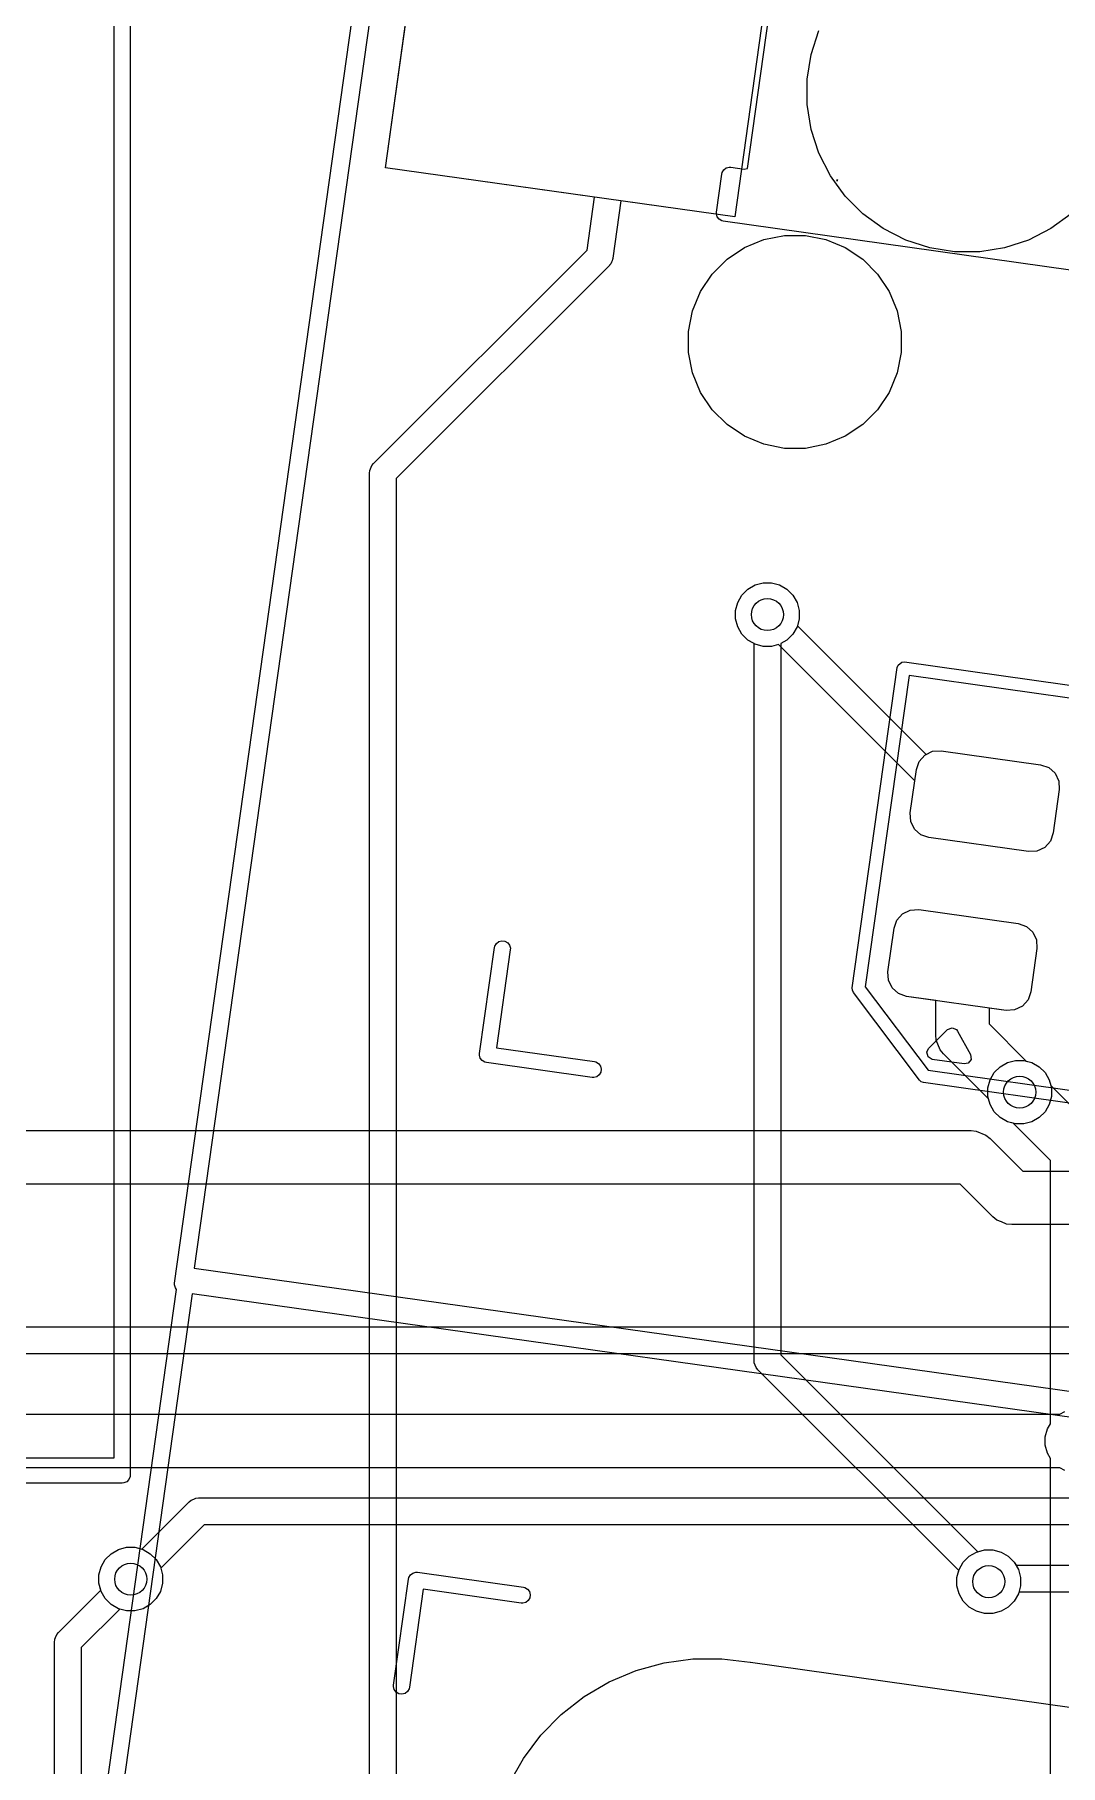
# Model space of a CAD drawing. Header units: millimetres. Extents: x 14 to 286, y -133 to -45.
# Drawn here: x 62.96 to 72.55, y -107.4 to -91.22 of the extents above; entities that cross this region are included whole.
import ezdxf

# ---------------------------------------------------------------- set-up
doc = ezdxf.new("R2010")
doc.units = ezdxf.units.MM
for name, color, linetype, true_color in [('B.Cu', 153, 'CONTINUOUS', 0x4d7fc4), ('B.Mask', 4, 'CONTINUOUS', 0x02ffee), ('B.Paste', 132, 'CONTINUOUS', 0x00c2c2), ('B.Silkscreen', 31, 'CONTINUOUS', 0xe8b2a7), ('F.Cu', 13, 'CONTINUOUS', 0xc83434), ('F.Mask', 201, 'CONTINUOUS', 0xd864ff), ('F.Paste', 253, 'CONTINUOUS', 0xb4a09a), ('F.Silkscreen', 41, 'CONTINUOUS', 0xf2eda1), ('User.Drawings', 9, 'CONTINUOUS', 0xc2c2c2)]:
    doc.layers.add(name, color=color, linetype=linetype, true_color=true_color)

msp = doc.modelspace()

# ---------------------------------------------------------------- linework, layer by layer
at = {"layer": 'B.Cu', "linetype": 'CONTINUOUS'}
for p, q in [((69.924271, -89.952503), (69.506752, -92.923307)), ((66.238867, -92.464035), (66.430234, -91.102386)), ((68.194649, -92.738902), (66.238867, -92.464035)), ((68.125154, -93.233369), (68.194649, -92.738902)), ((68.442215, -92.773695), (68.366883, -93.309697)), ((69.506752, -92.923307), (68.442215, -92.773695)), ((66.127612, -95.230912), (68.125154, -93.233369)), ((68.331388, -93.380688), (66.341, -95.371076)), ((68.334417, -93.376996), (68.331388, -93.380688)), ((68.336357, -93.375535), (68.334417, -93.376996)), ((68.338239, -93.372339), (68.336357, -93.375535)), ((68.34647, -93.362309), (68.338239, -93.372339)), ((68.347034, -93.361746), (68.34647, -93.362309)), ((68.353085, -93.347136), (68.347034, -93.361746)), ((68.361111, -93.333512), (68.353085, -93.347136)), ((68.364471, -93.319647), (68.361111, -93.333512)), ((68.365698, -93.316686), (68.364471, -93.319647)), ((68.366883, -93.309697), (68.365698, -93.314586)), ((68.365698, -93.314586), (68.365698, -93.316686)), ((66.091, -95.3193), (66.093402, -95.294914)), ((66.091, -107.895062), (66.091, -95.3193)), ((66.093402, -95.294914), (66.112066, -95.249854)), ((66.112066, -95.249854), (66.112071, -95.249848)), ((66.112071, -95.249848), (66.127612, -95.230912)), ((66.341, -95.371076), (66.341, -107.9038)), ((69.535236, -96.528095), (69.574394, -96.460272)), ((69.574394, -96.460272), (69.629772, -96.404894)), ((69.629772, -96.404894), (69.697595, -96.365736)), ((69.697595, -96.365736), (69.773242, -96.345467)), ((69.773242, -96.345467), (69.851558, -96.345467)), ((69.851558, -96.345467), (69.927205, -96.365736)), ((69.927205, -96.365736), (69.995028, -96.404894)), ((69.995028, -96.404894), (70.050406, -96.460272)), ((70.050406, -96.460272), (70.089564, -96.528095)), ((69.514967, -96.603742), (69.535236, -96.528095)), ((69.514967, -96.682058), (69.514967, -96.603742)), ((70.089564, -96.528095), (70.109833, -96.603742)), ((70.109833, -96.603742), (70.109833, -96.682058)), ((69.535236, -96.757705), (69.514967, -96.682058)), ((69.574394, -96.825528), (69.535236, -96.757705)), ((70.089564, -96.757705), (70.050406, -96.825528)), ((70.109833, -96.682058), (70.089564, -96.757705)), ((69.629772, -96.880906), (69.574394, -96.825528)), ((69.6874, -96.914177), (69.629772, -96.880906)), ((69.6874, -103.6158), (69.6874, -96.914177)), ((69.995028, -96.880906), (69.9374, -96.914177)), ((69.9374, -96.914177), (69.9374, -103.564024)), ((70.050406, -96.825528), (69.995028, -96.880906)), ((71.989572, -100.870994), (72.057395, -100.831836)), ((72.057395, -100.831836), (72.133042, -100.811567)), ((72.133042, -100.811567), (72.211358, -100.811567)), ((72.211358, -100.811567), (72.287005, -100.831836)), ((72.287005, -100.831836), (72.354828, -100.870994)), ((71.874767, -101.069842), (71.895036, -100.994195)), ((71.895036, -100.994195), (71.934194, -100.926372)), ((71.934194, -100.926372), (71.989572, -100.870994)), ((72.354828, -100.870994), (72.410206, -100.926372)), ((72.410206, -100.926372), (72.449364, -100.994195)), ((72.449364, -100.994195), (72.463424, -101.04667)), ((71.874767, -101.148158), (71.874767, -101.069842)), ((71.895036, -101.223805), (71.874767, -101.148158)), ((72.463424, -101.04667), (72.885877, -101.469123)), ((71.934194, -101.291628), (71.895036, -101.223805)), ((71.989572, -101.347006), (71.934194, -101.291628)), ((72.057395, -101.386164), (71.989572, -101.347006)), ((72.10987, -101.400224), (72.057395, -101.386164)), ((72.4591, -101.749454), (72.10987, -101.400224)), ((72.4591, -104.209646), (72.4591, -101.749454)), ((69.9374, -103.564024), (71.779665, -105.406289)), ((69.689802, -103.640186), (69.6874, -103.6158)), ((69.708466, -103.685246), (69.689802, -103.640186)), ((69.708471, -103.685251), (69.708466, -103.685246)), ((69.724012, -103.704188), (69.708471, -103.685251)), ((71.602889, -105.583065), (69.724012, -103.704188)), ((72.431936, -104.256695), (72.4591, -104.209646)), ((72.411667, -104.332342), (72.431936, -104.256695)), ((72.411667, -104.410658), (72.411667, -104.332342)), ((72.431936, -104.486305), (72.411667, -104.410658)), ((72.4591, -104.533353), (72.431936, -104.486305)), ((72.4591, -109.1878), (72.4591, -104.533353)), ((63.742295, -105.385836), (63.817942, -105.365567)), ((63.817942, -105.365567), (63.896258, -105.365567)), ((63.896258, -105.365567), (63.971905, -105.385836)), ((63.579936, -105.548195), (63.619094, -105.480372)), ((63.619094, -105.480372), (63.674472, -105.424994)), ((63.674472, -105.424994), (63.742295, -105.385836)), ((63.971905, -105.385836), (64.039728, -105.424994)), ((64.039728, -105.424994), (64.095106, -105.480372)), ((64.095106, -105.480372), (64.134264, -105.548195)), ((71.779665, -105.406289), (71.843942, -105.389067)), ((71.843942, -105.389067), (71.922258, -105.389067)), ((71.922258, -105.389067), (71.997905, -105.409336)), ((71.997905, -105.409336), (72.065728, -105.448494)), ((72.065728, -105.448494), (72.121106, -105.503872)), ((72.121106, -105.503872), (72.160264, -105.571695)), ((63.559667, -105.623842), (63.579936, -105.548195)), ((63.559667, -105.702158), (63.559667, -105.623842)), ((64.134264, -105.548195), (64.154533, -105.623842)), ((64.154533, -105.623842), (64.154533, -105.702158)), ((71.585667, -105.647342), (71.602889, -105.583065)), ((71.585667, -105.725658), (71.585667, -105.647342)), ((72.160264, -105.571695), (72.180533, -105.647342)), ((72.180533, -105.647342), (72.180533, -105.725658)), ((63.180212, -106.163112), (63.576889, -105.766434)), ((63.576889, -105.766434), (63.559667, -105.702158)), ((64.095106, -105.845628), (64.039728, -105.901006)), ((64.134264, -105.777805), (64.095106, -105.845628)), ((64.154533, -105.702158), (64.134264, -105.777805)), ((71.605936, -105.801305), (71.585667, -105.725658)), ((71.645094, -105.869128), (71.605936, -105.801305)), ((72.160264, -105.801305), (72.121106, -105.869128)), ((72.180533, -105.725658), (72.160264, -105.801305)), ((63.753665, -105.94321), (63.3936, -106.303276)), ((63.817942, -105.960433), (63.753665, -105.94321)), ((63.896258, -105.960433), (63.817942, -105.960433)), ((63.971905, -105.940164), (63.896258, -105.960433)), ((64.039728, -105.901006), (63.971905, -105.940164)), ((71.700472, -105.924506), (71.645094, -105.869128)), ((71.768295, -105.963664), (71.700472, -105.924506)), ((71.843942, -105.983933), (71.768295, -105.963664)), ((71.922258, -105.983933), (71.843942, -105.983933)), ((71.997905, -105.963664), (71.922258, -105.983933)), ((72.065728, -105.924506), (71.997905, -105.963664)), ((72.121106, -105.869128), (72.065728, -105.924506)), ((63.164671, -106.182048), (63.180212, -106.163112)), ((63.1436, -106.2515), (63.146002, -106.227114)), ((63.1436, -116.3382), (63.1436, -106.2515)), ((63.146002, -106.227114), (63.146771, -106.225258)), ((63.146771, -106.225258), (63.153931, -106.207972)), ((63.153931, -106.207972), (63.164666, -106.182054)), ((63.164666, -106.182054), (63.164671, -106.182048)), ((63.3936, -106.303276), (63.3936, -116.286423))]:
    msp.add_line(p, q, dxfattribs=at)
at = {"layer": 'B.Cu'}
for centre in [(69.8124, -96.6429), (72.1722, -101.109), (63.8571, -105.663), (71.8831, -105.6865)]:
    msp.add_circle(centre, 0.15, dxfattribs=at)
at = {"layer": 'B.Mask', "linetype": 'CONTINUOUS'}
for p, q in [((66.238867, -92.464035), (66.656386, -89.493231)), ((69.924271, -89.952503), (69.506752, -92.923307)), ((70.222023, -91.404302), (70.294759, -91.180445)), ((70.185202, -91.636781), (70.222023, -91.404302)), ((70.185202, -91.872159), (70.185202, -91.636781)), ((70.222023, -92.104638), (70.185202, -91.872159)), ((70.294759, -92.328495), (70.222023, -92.104638)), ((70.401618, -92.538218), (70.294759, -92.328495)), ((69.506752, -92.923307), (66.238867, -92.464035)), ((70.539969, -92.728642), (70.401618, -92.538218)), ((70.706406, -92.895079), (70.539969, -92.728642)), ((70.89683, -93.03343), (70.706406, -92.895079)), ((72.65475, -92.895079), (72.464326, -93.03343)), ((71.106553, -93.140289), (70.89683, -93.03343)), ((72.464326, -93.03343), (72.254603, -93.140289)), ((69.435045, -93.319991), (69.598041, -93.21108)), ((69.598041, -93.21108), (69.779153, -93.136061)), ((69.779153, -93.136061), (69.971421, -93.097816)), ((69.971421, -93.097816), (70.167455, -93.097816)), ((70.167455, -93.097816), (70.359723, -93.136061)), ((70.359723, -93.136061), (70.540835, -93.21108)), ((70.540835, -93.21108), (70.703831, -93.319991)), ((71.33041, -93.213025), (71.106553, -93.140289)), ((71.562889, -93.249846), (71.33041, -93.213025)), ((72.030746, -93.213025), (71.798267, -93.249846)), ((72.254603, -93.140289), (72.030746, -93.213025)), ((69.296428, -93.458608), (69.435045, -93.319991)), ((70.703831, -93.319991), (70.842448, -93.458608)), ((71.798267, -93.249846), (71.562889, -93.249846)), ((69.187517, -93.621604), (69.296428, -93.458608)), ((70.842448, -93.458608), (70.951359, -93.621604)), ((69.112498, -93.802716), (69.187517, -93.621604)), ((70.951359, -93.621604), (71.026378, -93.802716)), ((69.074253, -93.994984), (69.112498, -93.802716)), ((71.026378, -93.802716), (71.064623, -93.994984)), ((69.074253, -94.191018), (69.074253, -93.994984)), ((71.064623, -93.994984), (71.064623, -94.191018)), ((69.112498, -94.383286), (69.074253, -94.191018)), ((71.064623, -94.191018), (71.026378, -94.383286)), ((69.187517, -94.564398), (69.112498, -94.383286)), ((71.026378, -94.383286), (70.951359, -94.564398)), ((69.296428, -94.727394), (69.187517, -94.564398)), ((70.951359, -94.564398), (70.842448, -94.727394)), ((69.435045, -94.866011), (69.296428, -94.727394)), ((70.842448, -94.727394), (70.703831, -94.866011)), ((69.598041, -94.974922), (69.435045, -94.866011)), ((69.779153, -95.049941), (69.598041, -94.974922)), ((70.540835, -94.974922), (70.359723, -95.049941)), ((70.703831, -94.866011), (70.540835, -94.974922)), ((69.971421, -95.088186), (69.779153, -95.049941)), ((70.167455, -95.088186), (69.971421, -95.088186)), ((70.359723, -95.049941), (70.167455, -95.088186))]:
    msp.add_line(p, q, dxfattribs=at)
at = {"layer": 'B.Paste', "linetype": 'CONTINUOUS'}
for p, q in [((66.238867, -92.464035), (66.656386, -89.493231)), ((69.924271, -89.952503), (69.506752, -92.923307)), ((69.506752, -92.923307), (66.238867, -92.464035))]:
    msp.add_line(p, q, dxfattribs=at)
at = {"layer": 'B.Silkscreen', "linetype": 'CONTINUOUS'}
for p, q in [((69.626011, -92.469924), (69.915414, -90.410728)), ((69.336239, -92.879146), (69.386341, -92.52265)), ((69.386341, -92.52265), (69.389804, -92.50836)), ((69.389804, -92.50836), (69.404657, -92.483146)), ((69.404657, -92.483146), (69.428027, -92.465535)), ((69.428027, -92.465535), (69.429554, -92.46514)), ((69.429554, -92.46514), (69.456359, -92.458207)), ((69.456359, -92.458207), (69.471049, -92.458817)), ((69.471049, -92.458817), (69.596428, -92.476438)), ((69.596428, -92.476438), (69.622223, -92.469767)), ((69.622223, -92.469767), (69.626011, -92.469924)), ((70.46121, -92.577624), (70.460159, -92.58268)), ((70.460159, -92.58268), (70.470507, -92.584134)), ((70.470507, -92.584134), (70.46121, -92.577624)), ((69.335629, -92.893836), (69.336239, -92.879146)), ((69.342957, -92.922168), (69.335629, -92.893836)), ((69.360568, -92.945538), (69.342957, -92.922168)), ((69.385782, -92.960391), (69.360568, -92.945538)), ((69.400071, -92.963854), (69.385782, -92.960391)), ((72.64815, -93.420342), (69.400071, -92.963854)), ((68.584167, -106.518909), (68.846176, -106.446801)), ((68.846176, -106.446801), (69.115354, -106.409508)), ((69.115354, -106.409508), (69.387098, -106.40767)), ((69.387098, -106.40767), (69.651225, -106.440626)), ((69.651225, -106.440626), (69.653061, -106.440703)), ((69.653061, -106.440703), (77.971314, -107.609757)), ((68.099395, -106.762063), (68.333813, -106.624599)), ((68.333813, -106.624599), (68.584167, -106.518909)), ((67.884926, -106.928949), (68.099395, -106.762063)), ((67.694074, -107.122401), (67.884926, -106.928949)), ((67.530105, -107.339108), (67.694074, -107.122401)), ((67.395826, -107.575364), (67.530105, -107.339108))]:
    msp.add_line(p, q, dxfattribs=at)
at = {"layer": 'F.Cu', "linetype": 'CONTINUOUS'}
for p, q in [((69.535236, -96.528095), (69.574394, -96.460272)), ((69.574394, -96.460272), (69.629772, -96.404894)), ((69.629772, -96.404894), (69.697595, -96.365736)), ((69.697595, -96.365736), (69.773242, -96.345467)), ((69.773242, -96.345467), (69.851558, -96.345467)), ((69.851558, -96.345467), (69.927205, -96.365736)), ((69.927205, -96.365736), (69.995028, -96.404894)), ((69.995028, -96.404894), (70.050406, -96.460272)), ((70.050406, -96.460272), (70.089564, -96.528095)), ((69.514967, -96.603742), (69.535236, -96.528095)), ((69.514967, -96.682058), (69.514967, -96.603742)), ((70.089564, -96.528095), (70.109833, -96.603742)), ((70.109833, -96.603742), (70.109833, -96.682058)), ((69.535236, -96.757705), (69.514967, -96.682058)), ((69.574394, -96.825528), (69.535236, -96.757705)), ((70.109833, -96.682058), (70.09261, -96.746334)), ((70.09261, -96.746334), (71.296803, -97.950526)), ((69.629772, -96.880906), (69.574394, -96.825528)), ((69.697595, -96.920064), (69.629772, -96.880906)), ((69.773242, -96.940333), (69.697595, -96.920064)), ((69.851558, -96.940333), (69.773242, -96.940333)), ((69.915834, -96.92311), (69.851558, -96.940333)), ((71.190944, -98.198221), (69.915834, -96.92311)), ((71.296803, -97.950526), (71.357676, -97.921166)), ((71.357676, -97.921166), (71.437534, -97.916631)), ((71.437534, -97.916631), (72.368386, -98.047453)), ((72.368386, -98.047453), (72.443901, -98.073825)), ((72.443901, -98.073825), (72.503576, -98.127086)), ((71.148938, -98.497115), (71.190944, -98.198221)), ((72.503576, -98.127086), (72.538325, -98.199131)), ((72.538325, -98.199131), (72.54286, -98.278989)), ((72.54286, -98.278989), (72.485799, -98.684999)), ((71.153473, -98.576973), (71.148938, -98.497115)), ((71.188222, -98.649018), (71.153473, -98.576973)), ((71.247897, -98.702279), (71.188222, -98.649018)), ((71.323412, -98.728651), (71.247897, -98.702279)), ((72.254264, -98.859473), (71.323412, -98.728651)), ((72.485799, -98.684999), (72.459428, -98.760514)), ((72.334122, -98.854938), (72.254264, -98.859473)), ((72.406167, -98.820189), (72.334122, -98.854938)), ((72.459428, -98.760514), (72.406167, -98.820189)), ((70.99724, -99.576507), (71.023611, -99.500992)), ((71.023611, -99.500992), (71.076872, -99.441317)), ((71.076872, -99.441317), (71.148917, -99.406568)), ((71.148917, -99.406568), (71.228775, -99.402033)), ((71.228775, -99.402033), (72.159627, -99.532855)), ((72.159627, -99.532855), (72.235142, -99.559227)), ((70.940179, -99.982517), (70.99724, -99.576507)), ((72.235142, -99.559227), (72.294817, -99.612488)), ((72.294817, -99.612488), (72.329566, -99.684533)), ((72.329566, -99.684533), (72.334101, -99.764391)), ((72.334101, -99.764391), (72.27704, -100.170401)), ((70.944714, -100.062375), (70.940179, -99.982517)), ((70.979463, -100.13442), (70.944714, -100.062375)), ((71.039138, -100.187681), (70.979463, -100.13442)), ((71.114653, -100.214053), (71.039138, -100.187681)), ((72.27704, -100.170401), (72.250669, -100.245916)), ((71.3871, -100.252342), (71.114653, -100.214053)), ((71.3871, -100.5739), (71.3871, -100.252342)), ((72.045505, -100.344875), (71.8871, -100.322612)), ((71.8871, -100.322612), (71.8871, -100.470346)), ((72.125363, -100.34034), (72.045505, -100.344875)), ((72.197408, -100.305591), (72.125363, -100.34034)), ((72.250669, -100.245916), (72.197408, -100.305591)), ((71.8871, -100.470346), (72.234528, -100.817775)), ((71.391904, -100.622673), (71.3871, -100.5739)), ((71.429233, -100.712793), (71.391904, -100.622673)), ((71.429237, -100.712797), (71.429233, -100.712793)), ((71.460323, -100.750677), (71.429237, -100.712797)), ((71.880975, -101.171328), (71.460323, -100.750677)), ((72.234528, -100.817775), (72.287005, -100.831836)), ((72.287005, -100.831836), (72.354828, -100.870994)), ((72.354828, -100.870994), (72.410206, -100.926372)), ((72.410206, -100.926372), (72.449364, -100.994195)), ((72.449364, -100.994195), (72.469633, -101.069842)), ((72.469633, -101.148158), (72.449364, -101.223805)), ((72.469633, -101.069842), (72.469633, -101.148158)), ((71.895036, -101.223805), (71.880975, -101.171328)), ((71.934194, -101.291628), (71.895036, -101.223805)), ((71.989572, -101.347006), (71.934194, -101.291628)), ((72.410206, -101.291628), (72.354828, -101.347006)), ((72.449364, -101.223805), (72.410206, -101.291628)), ((60.474954, -101.4679), (71.7181, -101.4679)), ((71.7181, -101.4679), (71.766873, -101.472704)), ((71.766873, -101.472704), (71.856993, -101.510033)), ((72.057395, -101.386164), (71.989572, -101.347006)), ((72.133042, -101.406433), (72.057395, -101.386164)), ((72.211358, -101.406433), (72.133042, -101.406433)), ((72.287005, -101.386164), (72.211358, -101.406433)), ((72.354828, -101.347006), (72.287005, -101.386164)), ((71.856993, -101.510033), (71.856997, -101.510037)), ((71.856997, -101.510037), (71.894877, -101.541123)), ((71.894877, -101.541123), (72.201354, -101.8476)), ((71.614546, -101.9679), (60.474954, -101.9679)), ((71.921023, -102.274377), (71.614546, -101.9679)), ((72.201354, -101.8476), (75.488846, -101.8476)), ((71.958908, -102.305468), (71.921023, -102.274377)), ((72.00074, -102.322795), (71.958908, -102.305468)), ((72.049027, -102.342796), (72.00074, -102.322795)), ((72.0978, -102.3476), (72.049027, -102.342796)), ((75.488846, -102.3476), (72.0978, -102.3476)), ((62.651777, -103.305), (81.021641, -103.305)), ((80.986505, -103.555), (62.6, -103.555)), ((61.472153, -104.1215), (72.547246, -104.1215)), ((72.547246, -104.1215), (72.594295, -104.094336)), ((72.547246, -104.6215), (61.3686, -104.6215)), ((72.594295, -104.648664), (72.547246, -104.6215)), ((63.960534, -105.382789), (64.402711, -104.940612)), ((64.402711, -104.940612), (64.421653, -104.925067)), ((64.421653, -104.925067), (64.421654, -104.925066)), ((64.421654, -104.925066), (64.448049, -104.914133)), ((64.448049, -104.914133), (64.466713, -104.906402)), ((64.466713, -104.906402), (64.466714, -104.906402)), ((64.466714, -104.906402), (64.4911, -104.904)), ((64.4911, -104.904), (78.516537, -104.904)), ((64.542877, -105.154), (64.13731, -105.559565)), ((78.468413, -105.154), (64.542877, -105.154)), ((63.742295, -105.385836), (63.817942, -105.365567)), ((63.817942, -105.365567), (63.896258, -105.365567)), ((63.896258, -105.365567), (63.960534, -105.382789)), ((63.579936, -105.548195), (63.619094, -105.480372)), ((63.619094, -105.480372), (63.674472, -105.424994)), ((63.674472, -105.424994), (63.742295, -105.385836)), ((71.605936, -105.571695), (71.645094, -105.503872)), ((71.645094, -105.503872), (71.700472, -105.448494)), ((71.700472, -105.448494), (71.768295, -105.409336)), ((71.768295, -105.409336), (71.843942, -105.389067)), ((71.843942, -105.389067), (71.922258, -105.389067)), ((71.922258, -105.389067), (71.997905, -105.409336)), ((71.997905, -105.409336), (72.065728, -105.448494)), ((72.065728, -105.448494), (72.121106, -105.503872)), ((72.121106, -105.503872), (72.138443, -105.5339)), ((63.559667, -105.623842), (63.579936, -105.548195)), ((63.559667, -105.702158), (63.559667, -105.623842)), ((64.13731, -105.559565), (64.154533, -105.623842)), ((64.154533, -105.623842), (64.154533, -105.702158)), ((71.585667, -105.647342), (71.605936, -105.571695)), ((71.585667, -105.725658), (71.585667, -105.647342)), ((72.138443, -105.5339), (76.0367, -105.5339)), ((63.579936, -105.777805), (63.559667, -105.702158)), ((63.619094, -105.845628), (63.579936, -105.777805)), ((63.674472, -105.901006), (63.619094, -105.845628)), ((64.095106, -105.845628), (64.039728, -105.901006)), ((64.134264, -105.777805), (64.095106, -105.845628)), ((64.154533, -105.702158), (64.134264, -105.777805)), ((71.605936, -105.801305), (71.585667, -105.725658)), ((71.645094, -105.869128), (71.605936, -105.801305)), ((72.160264, -105.801305), (72.121106, -105.869128)), ((72.164928, -105.7839), (72.160264, -105.801305)), ((75.984923, -105.7839), (72.164928, -105.7839)), ((63.742295, -105.940164), (63.674472, -105.901006)), ((63.817942, -105.960433), (63.742295, -105.940164)), ((63.896258, -105.960433), (63.817942, -105.960433)), ((63.971905, -105.940164), (63.896258, -105.960433)), ((64.039728, -105.901006), (63.971905, -105.940164)), ((71.700472, -105.924506), (71.645094, -105.869128)), ((71.768295, -105.963664), (71.700472, -105.924506)), ((71.843942, -105.983933), (71.768295, -105.963664)), ((71.922258, -105.983933), (71.843942, -105.983933)), ((71.997905, -105.963664), (71.922258, -105.983933)), ((72.065728, -105.924506), (71.997905, -105.963664)), ((72.121106, -105.869128), (72.065728, -105.924506))]:
    msp.add_line(p, q, dxfattribs=at)
at = {"layer": 'F.Cu'}
for centre in [(69.8124, -96.6429), (72.1722, -101.109), (63.8571, -105.663), (71.8831, -105.6865)]:
    msp.add_circle(centre, 0.15, dxfattribs=at)
at = {"layer": 'F.Mask', "linetype": 'CONTINUOUS'}
for p, q in [((70.222023, -91.404302), (70.294759, -91.180445)), ((70.185202, -91.636781), (70.222023, -91.404302)), ((70.185202, -91.872159), (70.185202, -91.636781)), ((70.222023, -92.104638), (70.185202, -91.872159)), ((70.294759, -92.328495), (70.222023, -92.104638)), ((70.401618, -92.538218), (70.294759, -92.328495)), ((70.539969, -92.728642), (70.401618, -92.538218)), ((70.706406, -92.895079), (70.539969, -92.728642)), ((70.89683, -93.03343), (70.706406, -92.895079)), ((72.65475, -92.895079), (72.464326, -93.03343)), ((71.106553, -93.140289), (70.89683, -93.03343)), ((72.464326, -93.03343), (72.254603, -93.140289)), ((69.435045, -93.319991), (69.598041, -93.21108)), ((69.598041, -93.21108), (69.779153, -93.136061)), ((69.779153, -93.136061), (69.971421, -93.097816)), ((69.971421, -93.097816), (70.167455, -93.097816)), ((70.167455, -93.097816), (70.359723, -93.136061)), ((70.359723, -93.136061), (70.540835, -93.21108)), ((70.540835, -93.21108), (70.703831, -93.319991)), ((71.33041, -93.213025), (71.106553, -93.140289)), ((71.562889, -93.249846), (71.33041, -93.213025)), ((72.030746, -93.213025), (71.798267, -93.249846)), ((72.254603, -93.140289), (72.030746, -93.213025)), ((69.296428, -93.458608), (69.435045, -93.319991)), ((70.703831, -93.319991), (70.842448, -93.458608)), ((71.798267, -93.249846), (71.562889, -93.249846)), ((69.187517, -93.621604), (69.296428, -93.458608)), ((70.842448, -93.458608), (70.951359, -93.621604)), ((69.112498, -93.802716), (69.187517, -93.621604)), ((70.951359, -93.621604), (71.026378, -93.802716)), ((69.074253, -93.994984), (69.112498, -93.802716)), ((71.026378, -93.802716), (71.064623, -93.994984)), ((69.074253, -94.191018), (69.074253, -93.994984)), ((71.064623, -93.994984), (71.064623, -94.191018)), ((69.112498, -94.383286), (69.074253, -94.191018)), ((71.064623, -94.191018), (71.026378, -94.383286)), ((69.187517, -94.564398), (69.112498, -94.383286)), ((71.026378, -94.383286), (70.951359, -94.564398)), ((69.296428, -94.727394), (69.187517, -94.564398)), ((70.951359, -94.564398), (70.842448, -94.727394)), ((69.435045, -94.866011), (69.296428, -94.727394)), ((70.842448, -94.727394), (70.703831, -94.866011)), ((69.598041, -94.974922), (69.435045, -94.866011)), ((69.779153, -95.049941), (69.598041, -94.974922)), ((70.540835, -94.974922), (70.359723, -95.049941)), ((70.703831, -94.866011), (70.540835, -94.974922)), ((69.971421, -95.088186), (69.779153, -95.049941)), ((70.167455, -95.088186), (69.971421, -95.088186)), ((70.359723, -95.049941), (70.167455, -95.088186)), ((71.285631, -97.955915), (71.357676, -97.921166)), ((71.357676, -97.921166), (71.437534, -97.916631)), ((71.437534, -97.916631), (72.368386, -98.047453)), ((71.205999, -98.091105), (71.23237, -98.01559)), ((71.23237, -98.01559), (71.285631, -97.955915)), ((72.368386, -98.047453), (72.443901, -98.073825)), ((72.443901, -98.073825), (72.503576, -98.127086)), ((71.148938, -98.497115), (71.205999, -98.091105)), ((72.503576, -98.127086), (72.538325, -98.199131)), ((72.538325, -98.199131), (72.54286, -98.278989)), ((72.54286, -98.278989), (72.485799, -98.684999)), ((71.153473, -98.576973), (71.148938, -98.497115)), ((71.188222, -98.649018), (71.153473, -98.576973)), ((71.247897, -98.702279), (71.188222, -98.649018)), ((71.323412, -98.728651), (71.247897, -98.702279)), ((72.254264, -98.859473), (71.323412, -98.728651)), ((72.485799, -98.684999), (72.459428, -98.760514)), ((72.334122, -98.854938), (72.254264, -98.859473)), ((72.406167, -98.820189), (72.334122, -98.854938)), ((72.459428, -98.760514), (72.406167, -98.820189)), ((70.99724, -99.576507), (71.023611, -99.500992)), ((71.023611, -99.500992), (71.076872, -99.441317)), ((71.076872, -99.441317), (71.148917, -99.406568)), ((71.148917, -99.406568), (71.228775, -99.402033)), ((71.228775, -99.402033), (72.159627, -99.532855)), ((72.159627, -99.532855), (72.235142, -99.559227)), ((70.940179, -99.982517), (70.99724, -99.576507)), ((72.235142, -99.559227), (72.294817, -99.612488)), ((72.294817, -99.612488), (72.329566, -99.684533)), ((72.329566, -99.684533), (72.334101, -99.764391)), ((72.334101, -99.764391), (72.27704, -100.170401)), ((70.944714, -100.062375), (70.940179, -99.982517)), ((70.979463, -100.13442), (70.944714, -100.062375)), ((71.039138, -100.187681), (70.979463, -100.13442)), ((71.114653, -100.214053), (71.039138, -100.187681)), ((72.27704, -100.170401), (72.250669, -100.245916)), ((72.045505, -100.344875), (71.114653, -100.214053)), ((72.125363, -100.34034), (72.045505, -100.344875)), ((72.197408, -100.305591), (72.125363, -100.34034)), ((72.250669, -100.245916), (72.197408, -100.305591))]:
    msp.add_line(p, q, dxfattribs=at)
at = {"layer": 'F.Paste', "linetype": 'CONTINUOUS'}
for p, q in [((71.285631, -97.955915), (71.357676, -97.921166)), ((71.357676, -97.921166), (71.437534, -97.916631)), ((71.437534, -97.916631), (72.368386, -98.047453)), ((71.205999, -98.091105), (71.23237, -98.01559)), ((71.23237, -98.01559), (71.285631, -97.955915)), ((72.368386, -98.047453), (72.443901, -98.073825)), ((72.443901, -98.073825), (72.503576, -98.127086)), ((71.148938, -98.497115), (71.205999, -98.091105)), ((72.503576, -98.127086), (72.538325, -98.199131)), ((72.538325, -98.199131), (72.54286, -98.278989)), ((72.54286, -98.278989), (72.485799, -98.684999)), ((71.153473, -98.576973), (71.148938, -98.497115)), ((71.188222, -98.649018), (71.153473, -98.576973)), ((71.247897, -98.702279), (71.188222, -98.649018)), ((71.323412, -98.728651), (71.247897, -98.702279)), ((72.254264, -98.859473), (71.323412, -98.728651)), ((72.485799, -98.684999), (72.459428, -98.760514)), ((72.334122, -98.854938), (72.254264, -98.859473)), ((72.406167, -98.820189), (72.334122, -98.854938)), ((72.459428, -98.760514), (72.406167, -98.820189)), ((70.99724, -99.576507), (71.023611, -99.500992)), ((71.023611, -99.500992), (71.076872, -99.441317)), ((71.076872, -99.441317), (71.148917, -99.406568)), ((71.148917, -99.406568), (71.228775, -99.402033)), ((71.228775, -99.402033), (72.159627, -99.532855)), ((72.159627, -99.532855), (72.235142, -99.559227)), ((70.940179, -99.982517), (70.99724, -99.576507)), ((72.235142, -99.559227), (72.294817, -99.612488)), ((72.294817, -99.612488), (72.329566, -99.684533)), ((72.329566, -99.684533), (72.334101, -99.764391)), ((72.334101, -99.764391), (72.27704, -100.170401)), ((70.944714, -100.062375), (70.940179, -99.982517)), ((70.979463, -100.13442), (70.944714, -100.062375)), ((71.039138, -100.187681), (70.979463, -100.13442)), ((71.114653, -100.214053), (71.039138, -100.187681)), ((72.27704, -100.170401), (72.250669, -100.245916)), ((72.045505, -100.344875), (71.114653, -100.214053)), ((72.125363, -100.34034), (72.045505, -100.344875)), ((72.197408, -100.305591), (72.125363, -100.34034)), ((72.250669, -100.245916), (72.197408, -100.305591))]:
    msp.add_line(p, q, dxfattribs=at)
at = {"layer": 'F.Silkscreen', "linetype": 'CONTINUOUS'}
for p, q in [((69.435045, -93.319991), (69.598041, -93.21108)), ((69.598041, -93.21108), (69.779153, -93.136061)), ((69.779153, -93.136061), (69.971421, -93.097816)), ((69.971421, -93.097816), (70.167455, -93.097816)), ((70.167455, -93.097816), (70.359723, -93.136061)), ((70.359723, -93.136061), (70.540835, -93.21108)), ((70.540835, -93.21108), (70.703831, -93.319991)), ((69.296428, -93.458608), (69.435045, -93.319991)), ((70.703831, -93.319991), (70.842448, -93.458608)), ((69.187517, -93.621604), (69.296428, -93.458608)), ((70.842448, -93.458608), (70.951359, -93.621604)), ((69.112498, -93.802716), (69.187517, -93.621604)), ((70.951359, -93.621604), (71.026378, -93.802716)), ((69.074253, -93.994984), (69.112498, -93.802716)), ((71.026378, -93.802716), (71.064623, -93.994984)), ((69.074253, -94.191018), (69.074253, -93.994984)), ((71.064623, -93.994984), (71.064623, -94.191018)), ((69.112498, -94.383286), (69.074253, -94.191018)), ((71.064623, -94.191018), (71.026378, -94.383286)), ((69.187517, -94.564398), (69.112498, -94.383286)), ((71.026378, -94.383286), (70.951359, -94.564398)), ((69.296428, -94.727394), (69.187517, -94.564398)), ((70.951359, -94.564398), (70.842448, -94.727394)), ((69.435045, -94.866011), (69.296428, -94.727394)), ((70.842448, -94.727394), (70.703831, -94.866011)), ((69.598041, -94.974922), (69.435045, -94.866011)), ((69.779153, -95.049941), (69.598041, -94.974922)), ((70.540835, -94.974922), (70.359723, -95.049941)), ((70.703831, -94.866011), (70.540835, -94.974922)), ((69.971421, -95.088186), (69.779153, -95.049941)), ((70.167455, -95.088186), (69.971421, -95.088186)), ((70.359723, -95.049941), (70.167455, -95.088186)), ((71.027055, -97.136916), (71.034773, -97.114814)), ((71.034773, -97.114814), (71.071448, -97.087177)), ((71.071448, -97.087177), (71.094821, -97.08585)), ((71.094821, -97.08585), (78.323778, -98.101813)), ((70.606055, -100.132476), (71.027055, -97.136916)), ((71.137536, -97.213032), (70.728345, -100.124565)), ((78.247661, -98.212294), (71.137536, -97.213032)), ((70.607382, -100.155849), (70.606055, -100.132476)), ((70.617553, -100.176935), (70.607382, -100.155849)), ((71.234598, -100.99578), (70.617553, -100.176935)), ((70.728345, -100.124565), (71.315477, -100.903713)), ((71.497196, -100.524312), (71.539583, -100.506642)), ((71.539583, -100.506642), (71.582049, -100.524119)), ((71.320821, -100.70149), (71.497196, -100.524312)), ((71.582049, -100.524119), (71.592262, -100.537673)), ((71.592262, -100.537673), (71.712967, -100.756603)), ((71.303928, -100.73547), (71.320821, -100.70149)), ((71.315426, -100.779929), (71.303928, -100.73547)), ((71.354994, -100.803236), (71.315426, -100.779929)), ((71.652074, -100.844988), (71.354994, -100.803236)), ((71.689393, -100.838115), (71.652074, -100.844988)), ((71.718062, -100.802241), (71.689393, -100.838115)), ((71.712967, -100.756603), (71.718062, -100.802241)), ((71.252064, -101.011369), (71.234598, -100.99578)), ((71.315477, -100.903713), (77.742463, -101.806967)), ((71.274166, -101.019087), (71.252064, -101.011369)), ((77.785178, -101.93415), (71.274166, -101.019087))]:
    msp.add_line(p, q, dxfattribs=at)
at = {"layer": 'User.Drawings', "linetype": 'CONTINUOUS'}
for p, q in [((64.267803, -102.896242), (66.90474, -84.133449)), ((67.06476, -84.155938), (64.450786, -102.75533)), ((63.701716, -104.530009), (63.701716, -85.715)), ((63.8525, -85.64), (63.8525, -104.69)), ((67.277131, -99.717456), (67.300501, -99.699845)), ((67.300501, -99.699845), (67.328833, -99.692517)), ((67.328833, -99.692517), (67.357812, -99.69659)), ((67.357812, -99.69659), (67.383026, -99.711443)), ((67.119642, -100.747227), (67.258815, -99.756959)), ((67.258815, -99.756959), (67.262278, -99.74267)), ((67.262278, -99.74267), (67.277131, -99.717456)), ((67.407355, -99.777835), (67.278619, -100.693832)), ((67.383026, -99.711443), (67.400637, -99.734813)), ((67.400637, -99.734813), (67.407965, -99.763145)), ((67.407965, -99.763145), (67.407355, -99.777835)), ((67.119032, -100.761917), (67.119642, -100.747227)), ((67.12636, -100.790249), (67.119032, -100.761917)), ((67.143971, -100.813619), (67.12636, -100.790249)), ((67.169185, -100.828472), (67.143971, -100.813619)), ((67.183474, -100.831935), (67.169185, -100.828472)), ((68.173742, -100.971108), (67.183474, -100.831935)), ((67.278619, -100.693832), (68.194618, -100.822568)), ((68.194618, -100.822568), (68.208907, -100.826031)), ((68.208907, -100.826031), (68.234121, -100.840884)), ((68.188432, -100.971718), (68.173742, -100.971108)), ((68.216764, -100.96439), (68.188432, -100.971718)), ((68.240134, -100.946779), (68.216764, -100.96439)), ((68.234121, -100.840884), (68.251732, -100.864254)), ((68.254987, -100.921565), (68.240134, -100.946779)), ((68.251732, -100.864254), (68.25906, -100.892586)), ((68.25906, -100.892586), (68.254987, -100.921565)), ((64.450786, -102.75533), (83.155374, -105.384089)), ((64.267193, -102.910932), (64.267803, -102.896242)), ((64.274521, -102.939264), (64.267193, -102.910932)), ((64.286013, -102.954514), (64.274521, -102.939264)), ((61.654903, -121.675842), (64.286013, -102.954514)), ((64.431793, -102.995026), (61.820907, -121.572448)), ((83.12172, -105.621723), (64.431793, -102.995026)), ((44.8425, -104.530009), (63.701716, -104.530009)), ((63.851059, -104.704632), (63.83986, -104.731668)), ((63.8525, -104.69), (63.851059, -104.704632)), ((63.7775, -104.765), (44.7275, -104.765)), ((63.792132, -104.763559), (63.7775, -104.765)), ((63.819168, -104.75236), (63.792132, -104.763559)), ((63.83986, -104.731668), (63.819168, -104.75236)), ((66.315992, -106.653342), (66.455165, -105.663074)), ((66.455165, -105.663074), (66.458628, -105.648785)), ((66.458628, -105.648785), (66.473481, -105.623571)), ((66.473481, -105.623571), (66.496851, -105.60596)), ((66.496851, -105.60596), (66.525183, -105.598632)), ((66.525183, -105.598632), (66.539873, -105.599242)), ((66.539873, -105.599242), (67.530141, -105.738415)), ((66.593267, -105.758219), (66.464532, -106.674218)), ((67.509265, -105.886955), (66.593267, -105.758219)), ((67.530141, -105.738415), (67.54443, -105.741878)), ((67.54443, -105.741878), (67.569644, -105.756731)), ((67.569644, -105.756731), (67.587255, -105.780101)), ((67.59051, -105.837412), (67.575657, -105.862626)), ((67.587255, -105.780101), (67.594583, -105.808433)), ((67.594583, -105.808433), (67.59051, -105.837412)), ((67.523955, -105.887565), (67.509265, -105.886955)), ((67.552287, -105.880237), (67.523955, -105.887565)), ((67.575657, -105.862626), (67.552287, -105.880237)), ((66.315382, -106.668032), (66.315992, -106.653342)), ((66.32271, -106.696364), (66.315382, -106.668032)), ((66.340321, -106.719734), (66.32271, -106.696364)), ((66.365535, -106.734587), (66.340321, -106.719734)), ((66.394514, -106.73866), (66.365535, -106.734587)), ((66.422846, -106.731332), (66.394514, -106.73866)), ((66.446216, -106.713721), (66.422846, -106.731332)), ((66.461069, -106.688507), (66.446216, -106.713721)), ((66.464532, -106.674218), (66.461069, -106.688507))]:
    msp.add_line(p, q, dxfattribs=at)

doc.saveas('drawing.dxf')
